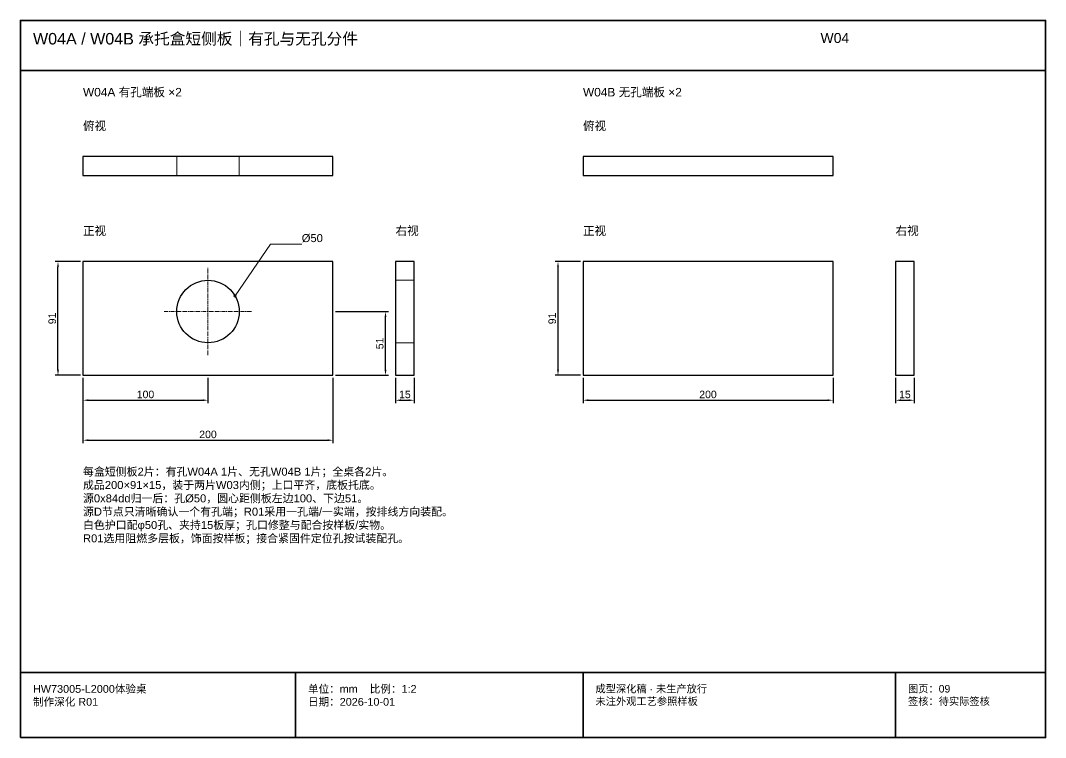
# Model space of a CAD drawing. Header units: millimetres. Extents: x 50 to 288830, y 0 to 4150.
# Drawn here: x 96010 to 96830, y 10 to 584 of the extents above; entities that cross this region are included whole.
import ezdxf

# ---------------------------------------------------------------- set-up
doc = ezdxf.new("R2010")
doc.units = ezdxf.units.MM
doc.linetypes.add('CENTER', pattern=[5.08, 3.175, -0.635, 0.635, -0.635])
doc.linetypes.add('DASHED', pattern=[1.524, 1.27, -0.254])
for name, color, linetype, lineweight in [('CENTER', 8, 'CENTER', 13), ('DIM', 7, 'Continuous', 13), ('FRAME', 7, 'Continuous', 35), ('HIDDEN', 8, 'DASHED', 13), ('NOTE', 7, 'Continuous', 18), ('OUTLINE', 7, 'Continuous', 25)]:
    doc.layers.add(name, color=color, linetype=linetype, lineweight=lineweight)
doc.styles.add('CN', font='Arial Unicode.ttf')
doc.dimstyles.new('D2', dxfattribs={"dimtxt": 6, "dimasz": 4.4, "dimexe": 2.4, "dimexo": 2, "dimgap": 1.6, "dimtad": 1, "dimdsep": 46, "dimtxsty": 'CN', "dimcen": 2.5, "dimclrd": 7, "dimclre": 7, "dimclrt": 7, "dimazin": 3, "dimtfac": 1, "dimtmove": 0, "dimatfit": 3})

msp = doc.modelspace()

# ---------------------------------------------------------------- linework, layer by layer
at = {"layer": 'CENTER'}
for p, q in [((96160, 316), (96160, 386)), ((96125, 351), (96195, 351))]:
    msp.add_line(p, q, dxfattribs=at)
at = {"layer": 'DIM'}
msp.add_lwpolyline([(96181.65, 363.5), (96210, 405), (96235, 405)], dxfattribs=at)
msp.add_circle((96181.65, 363.5), 1, dxfattribs=at)
at = {"layer": 'FRAME'}
for p, q in [((96010, 544), (96830, 544)), ((96010, 62), (96830, 62)), ((96230, 10), (96230, 62)), ((96460, 10), (96460, 62)), ((96710, 10), (96710, 62))]:
    msp.add_line(p, q, dxfattribs=at)
msp.add_lwpolyline([(96010, 10), (96830, 10), (96830, 584), (96010, 584)], close=True, dxfattribs=at)
at = {"layer": 'HIDDEN'}
for p, q in [((96135, 460), (96135, 475)), ((96185, 460), (96185, 475)), ((96310, 376), (96325, 376)), ((96310, 326), (96325, 326))]:
    msp.add_line(p, q, dxfattribs=at)
at = {"layer": 'OUTLINE'}
for points in [[(96060, 460), (96260, 460), (96260, 475), (96060, 475)], [(96460, 460), (96660, 460), (96660, 475), (96460, 475)], [(96060, 300), (96260, 300), (96260, 391), (96060, 391)], [(96310, 300), (96325, 300), (96325, 391), (96310, 391)], [(96460, 300), (96660, 300), (96660, 391), (96460, 391)], [(96710, 300), (96725, 300), (96725, 391), (96710, 391)]]:
    msp.add_lwpolyline(points, close=True, dxfattribs=at)
msp.add_circle((96160, 351), 25, dxfattribs=at)

# ---------------------------------------------------------------- texts
at = {"layer": 'NOTE', "attachment_point": 1, "style": 'CN'}
for s, insert, char_height, width in [('W04A / W04B 承托盒短侧板｜有孔与无孔分件', (96020, 574), 9.2, 620), ('W04', (96650, 574), 8, 180), ('W04A 有孔端板 ×2', (96060, 530), 6.8, 220), ('W04B 无孔端板 ×2', (96460, 530), 6.8, 220), ('俯视', (96060, 503), 6.8, 220), ('俯视', (96460, 503), 6.8, 220), ('正视', (96060, 419), 6.8, 220), ('右视', (96310, 419), 6.8, 220), ('正视', (96460, 419), 6.8, 220), ('右视', (96710, 419), 6.8, 220), ('Ø50', (96235, 413), 6.4, 180), ('每盒短侧板2片：有孔W04A 1片、无孔W04B 1片；全桌各2片。\\P成品200×91×15，装于两片W03内侧；上口平齐，底板托底。\\P源0x84dd归一后：孔Ø50，圆心距侧板左边100、下边51。\\P源D节点只清晰确认一个有孔端；R01采用一孔端/一实端，按排线方向装配。\\P白色护口配φ50孔、夹持15板厚；孔口修整与配合按样板/实物。\\PR01选用阻燃多层板，饰面按样板；接合紧固件定位孔按试装配孔。', (96060, 226), 6.4, 700), ('HW73005-L2000体验桌\\P制作深化 R01', (96020, 52), 6.2, 200), ('单位：mm    比例：1:2\\P日期：2026-10-01', (96240, 52), 6.2, 210), ('成型深化稿 · 未生产放行\\P未注外观工艺参照样板', (96470, 52), 6, 230), ('图页：09\\P签核：待实际签核', (96720, 52), 6, 110)]:
    msp.add_mtext(s, dxfattribs=dict(at, insert=insert, char_height=char_height, width=width))

# ---------------------------------------------------------------- dimensions: what is measured, and where the dimension line sits
at = {"layer": 'DIM'}
for base, p1, p2 in [((96040, 300), (96060, 300), (96060, 391)), ((96440, 300), (96460, 300), (96460, 391)), ((96302, 300), (96260, 300), (96260, 351))]:
    msp.add_linear_dim(base=base, p1=p1, p2=p2, angle=90, dimstyle='D2', dxfattribs=at).render()
for base, p1, p2 in [((96060, 248), (96060, 300), (96260, 300)), ((96060, 280), (96060, 300), (96160, 300)), ((96310, 280), (96310, 300), (96325, 300)), ((96460, 280), (96460, 300), (96660, 300)), ((96710, 280), (96710, 300), (96725, 300))]:
    msp.add_linear_dim(base=base, p1=p1, p2=p2, dimstyle='D2', dxfattribs=at).render()

doc.saveas('drawing.dxf')
